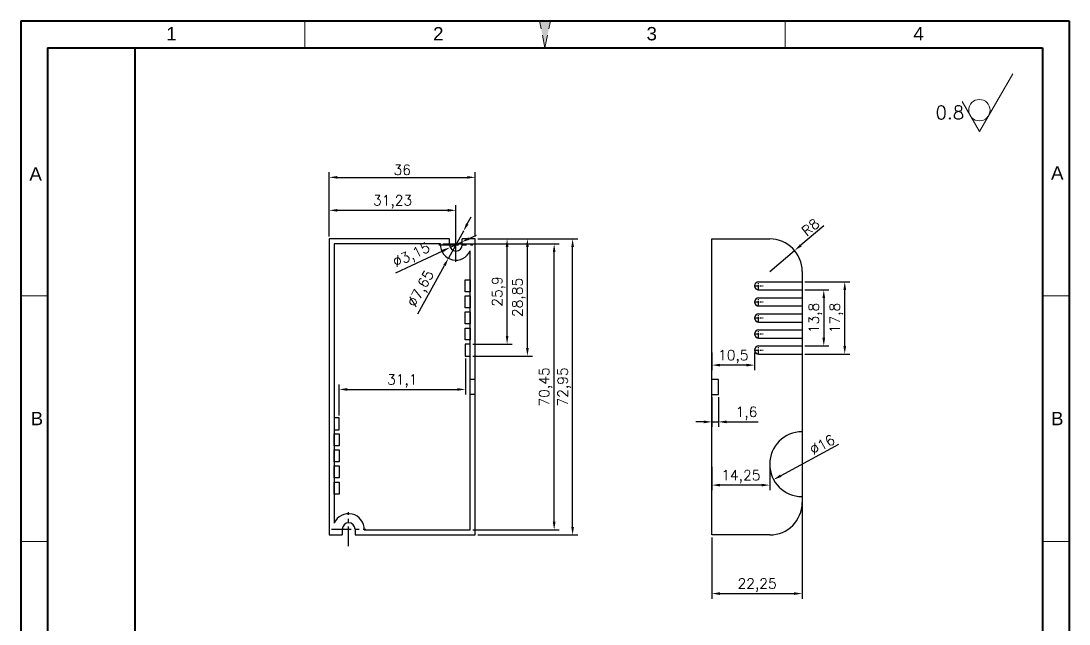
# Model space of a CAD drawing. Header units: millimetres. Extents: x 44042 to 44300, y -471 to -94.
# Drawn here: x 44041.7 to 44300.1, y -242.4 to -93.8 of the extents above; entities that cross this region are included whole.
import ezdxf
from ezdxf.enums import TextEntityAlignment as Align

# ---------------------------------------------------------------- set-up
doc = ezdxf.new("R2010")
doc.units = ezdxf.units.MM
for name, pattern in [('ACAD_ISO10W100', [18, 12, -3, 0, -3]), ('CENTER', [50.8, 31.75, -6.35, 6.35, -6.35]), ('HIDDEN2', [4.7625, 3.175, -1.5875])]:
    doc.linetypes.add(name, pattern=pattern)
for name, color, linetype, lineweight in [('dim', 82, 'Continuous', 9), ('图层1', 7, 'ACAD_ISO10W100', 15), ('图层4', 7, 'Continuous', 40), ('图层5', 7, 'HIDDEN2', 15), ('细实线', 3, 'Continuous', 18)]:
    doc.layers.add(name, color=color, linetype=linetype, lineweight=lineweight)
doc.layers.add('尺寸线', color=7, linetype='Continuous')
doc.styles.get("Standard").update_dxf_attribs({"font": 'txt', "bigfont": 'gbcbig.shx'})
doc.styles.add('样式 3', font='arial.ttf', dxfattribs={"height": 3.8})
doc.dimstyles.new('ISO-25', dxfattribs={"dimtxt": 2.5, "dimasz": 2.5, "dimexe": 1.25, "dimexo": 0.625, "dimtad": 1, "dimtxsty": 'Standard', "dimcen": 2.5, "dimadec": 0, "dimazin": 0, "dimtfac": 1, "dimtmove": 0, "dimatfit": 3, "dimfxl": 0, "dimarcsym": 0})

# ---------------------------------------------------------------- blocks, each defined once
blk = doc.blocks.new('*D3578')
at = {"layer": 'Defpoints', "color": 0, "transparency": 16777216}
for p in [(44234.31, -210.98), (44212.06, -220.43), (44234.31, -234.87)]:
    blk.add_point(p, dxfattribs=at)
at = {"layer": 'dim', "color": 0, "lineweight": -2, "transparency": 16777216}
for p, q in [((44234.31, -211.61), (44234.31, -236.12)), ((44212.06, -221.05), (44212.06, -236.12)), ((44214.06, -234.87), (44232.31, -234.87))]:
    blk.add_line(p, q, dxfattribs=at)
at = {"layer": 'dim', "color": 0, "transparency": 16777216}
for points in [[(44214.06, -234.53), (44214.06, -235.2), (44212.06, -234.87)], [(44232.31, -234.53), (44232.31, -235.2), (44234.31, -234.87)]]:
    blk.add_solid(points, dxfattribs=at)
at = {"layer": 'dim', "color": 0, "transparency": 16777216, "insert": (44223.19, -232.78), "char_height": 2.5, "attachment_point": 5}
blk.add_mtext('22,25', dxfattribs=at)
blk = doc.blocks.new('*D3579')
at = {"layer": 'Defpoints', "color": 0, "transparency": 16777216}
for p in [(44212.06, -202.98), (44226.31, -202.98), (44212.06, -208.14)]:
    blk.add_point(p, dxfattribs=at)
at = {"layer": 'dim', "color": 0, "lineweight": -2, "transparency": 16777216}
for p, q in [((44212.06, -203.61), (44212.06, -209.39)), ((44226.31, -203.61), (44226.31, -209.39)), ((44224.31, -208.14), (44214.06, -208.14))]:
    blk.add_line(p, q, dxfattribs=at)
at = {"layer": 'dim', "color": 0, "transparency": 16777216}
for points in [[(44214.06, -207.81), (44214.06, -208.47), (44212.06, -208.14)], [(44224.31, -207.81), (44224.31, -208.47), (44226.31, -208.14)]]:
    blk.add_solid(points, dxfattribs=at)
at = {"layer": 'dim', "color": 0, "transparency": 16777216, "insert": (44219.19, -206.06), "char_height": 2.5, "attachment_point": 5}
blk.add_mtext('14,25', dxfattribs=at)
blk = doc.blocks.new('*D3580')
at = {"layer": 'Defpoints', "color": 0, "transparency": 16777216}
for p in [(44212.06, -185.83), (44213.66, -185.83), (44213.66, -192.56)]:
    blk.add_point(p, dxfattribs=at)
at = {"layer": 'dim', "color": 0, "lineweight": -2, "transparency": 16777216}
for p, q in [((44212.06, -186.45), (44212.06, -193.81)), ((44213.66, -186.45), (44213.66, -193.81)), ((44210.06, -192.56), (44208.06, -192.56)), ((44212.06, -192.56), (44213.66, -192.56)), ((44215.66, -192.56), (44223.49, -192.56))]:
    blk.add_line(p, q, dxfattribs=at)
at = {"layer": 'dim', "color": 0, "transparency": 16777216}
for points in [[(44210.06, -192.23), (44210.06, -192.9), (44212.06, -192.56)], [(44215.66, -192.23), (44215.66, -192.9), (44213.66, -192.56)]]:
    blk.add_solid(points, dxfattribs=at)
at = {"layer": 'dim', "color": 0, "transparency": 16777216, "insert": (44220.58, -190.48), "char_height": 2.5, "attachment_point": 5}
blk.add_mtext('1,6', dxfattribs=at)
blk = doc.blocks.new('*D3581')
at = {"layer": 'Defpoints', "color": 0, "transparency": 16777216}
for p in [(44212.06, -174.85), (44222.56, -174.85), (44212.06, -178.57)]:
    blk.add_point(p, dxfattribs=at)
at = {"layer": 'dim', "color": 0, "lineweight": -2, "transparency": 16777216}
for p, q in [((44212.06, -175.48), (44212.06, -179.82)), ((44222.56, -175.48), (44222.56, -179.82)), ((44220.56, -178.57), (44214.06, -178.57))]:
    blk.add_line(p, q, dxfattribs=at)
at = {"layer": 'dim', "color": 0, "transparency": 16777216}
for points in [[(44214.06, -178.24), (44214.06, -178.91), (44212.06, -178.57)], [(44220.56, -178.24), (44220.56, -178.91), (44222.56, -178.57)]]:
    blk.add_solid(points, dxfattribs=at)
at = {"layer": 'dim', "color": 0, "transparency": 16777216, "insert": (44217.31, -176.49), "char_height": 2.5, "attachment_point": 5}
blk.add_mtext('10,5', dxfattribs=at)
blk = doc.blocks.new('*D3582')
at = {"layer": 'Defpoints', "color": 0, "transparency": 16777216}
for p in [(44234.31, -158.05), (44244.8, -158.05), (44234.31, -175.85)]:
    blk.add_point(p, dxfattribs=at)
at = {"layer": 'dim', "color": 0, "lineweight": -2, "transparency": 16777216}
for p, q in [((44234.94, -158.05), (44246.05, -158.05)), ((44244.8, -173.85), (44244.8, -160.05)), ((44234.94, -175.85), (44246.05, -175.85))]:
    blk.add_line(p, q, dxfattribs=at)
at = {"layer": 'dim', "color": 0, "transparency": 16777216}
for points in [[(44244.47, -160.05), (44245.14, -160.05), (44244.8, -158.05)], [(44244.47, -173.85), (44245.14, -173.85), (44244.8, -175.85)]]:
    blk.add_solid(points, dxfattribs=at)
at = {"layer": 'dim', "color": 0, "transparency": 16777216, "insert": (44242.72, -166.95), "char_height": 2.5, "attachment_point": 5, "rotation": 90}
blk.add_mtext('17,8', dxfattribs=at)
blk = doc.blocks.new('*D3583')
at = {"layer": 'Defpoints', "color": 0, "transparency": 16777216}
for p in [(44234.31, -160.05), (44234.31, -173.85), (44239.63, -173.85)]:
    blk.add_point(p, dxfattribs=at)
at = {"layer": 'dim', "color": 0, "lineweight": -2, "transparency": 16777216}
for p, q in [((44234.94, -160.05), (44240.88, -160.05)), ((44239.63, -162.05), (44239.63, -171.85)), ((44234.94, -173.85), (44240.88, -173.85))]:
    blk.add_line(p, q, dxfattribs=at)
at = {"layer": 'dim', "color": 0, "transparency": 16777216}
for points in [[(44239.3, -162.05), (44239.97, -162.05), (44239.63, -160.05)], [(44239.3, -171.85), (44239.97, -171.85), (44239.63, -173.85)]]:
    blk.add_solid(points, dxfattribs=at)
at = {"layer": 'dim', "color": 0, "transparency": 16777216, "insert": (44237.55, -166.95), "char_height": 2.5, "attachment_point": 5, "rotation": 90}
blk.add_mtext('13,8', dxfattribs=at)
blk = doc.blocks.new('*D3584')
at = {"layer": 'Defpoints', "color": 0, "transparency": 16777216}
for p in [(44232.44, -150.34), (44226.31, -155.48)]:
    blk.add_point(p, dxfattribs=at)
at = {"layer": 'dim', "color": 0, "lineweight": -2, "transparency": 16777216}
for p, q in [((44239.65, -144.29), (44233.97, -149.05)), ((44226.31, -155.48), (44232.44, -150.34))]:
    blk.add_line(p, q, dxfattribs=at)
at = {"layer": 'dim', "color": 0, "transparency": 16777216}
blk.add_solid([(44233.76, -148.8), (44234.19, -149.31), (44232.44, -150.34)], dxfattribs=at)
at = {"layer": 'dim', "color": 0, "transparency": 16777216, "insert": (44236.37, -144.59), "char_height": 2.5, "attachment_point": 5, "rotation": 39.9956}
blk.add_mtext('R8', dxfattribs=at)
blk = doc.blocks.new('*D3585')
at = {"layer": 'Defpoints', "color": 0, "transparency": 16777216}
for p in [(44241.35, -199.18), (44227.27, -206.78)]:
    blk.add_point(p, dxfattribs=at)
at = {"layer": 'dim', "color": 0, "lineweight": -2, "transparency": 16777216}
blk.add_line((44243.28, -198.14), (44229.03, -205.83), dxfattribs=at)
at = {"layer": 'dim', "color": 0, "transparency": 16777216}
blk.add_solid([(44228.87, -205.54), (44229.19, -206.13), (44227.27, -206.78)], dxfattribs=at)
at = {"layer": 'dim', "color": 0, "transparency": 16777216, "insert": (44239.27, -198.17), "char_height": 2.5, "attachment_point": 5, "rotation": 28.3521}
blk.add_mtext('∅16', dxfattribs=at)
blk = doc.blocks.new('*D3586')
at = {"layer": 'Defpoints', "color": 0, "transparency": 16777216}
for p in [(44153.71, -147.48), (44177.71, -147.48), (44153.71, -220.43)]:
    blk.add_point(p, dxfattribs=at)
at = {"layer": 'dim', "color": 0, "lineweight": -2, "transparency": 16777216}
for p, q in [((44154.33, -147.48), (44178.96, -147.48)), ((44177.71, -218.43), (44177.71, -149.48)), ((44154.33, -220.43), (44178.96, -220.43))]:
    blk.add_line(p, q, dxfattribs=at)
at = {"layer": 'dim', "color": 0, "transparency": 16777216}
for points in [[(44177.37, -149.48), (44178.04, -149.48), (44177.71, -147.48)], [(44177.37, -218.43), (44178.04, -218.43), (44177.71, -220.43)]]:
    blk.add_solid(points, dxfattribs=at)
at = {"layer": 'dim', "color": 0, "transparency": 16777216, "insert": (44175.62, -183.95), "char_height": 2.5, "attachment_point": 5, "rotation": 90}
blk.add_mtext('72,95', dxfattribs=at)
blk = doc.blocks.new('*D3587')
at = {"layer": 'Defpoints', "color": 0, "transparency": 16777216}
for p in [(44145.11, -148.73), (44173.16, -148.73), (44152.46, -219.18)]:
    blk.add_point(p, dxfattribs=at)
at = {"layer": 'dim', "color": 0, "lineweight": -2, "transparency": 16777216}
for p, q in [((44145.73, -148.73), (44174.41, -148.73)), ((44173.16, -217.18), (44173.16, -150.73)), ((44153.08, -219.18), (44174.41, -219.18))]:
    blk.add_line(p, q, dxfattribs=at)
at = {"layer": 'dim', "color": 0, "transparency": 16777216}
for points in [[(44172.82, -150.73), (44173.49, -150.73), (44173.16, -148.73)], [(44172.82, -217.18), (44173.49, -217.18), (44173.16, -219.18)]]:
    blk.add_solid(points, dxfattribs=at)
at = {"layer": 'dim', "color": 0, "transparency": 16777216, "insert": (44171.07, -183.95), "char_height": 2.5, "attachment_point": 5, "rotation": 90}
blk.add_mtext('70,45', dxfattribs=at)
blk = doc.blocks.new('*D3588')
at = {"layer": 'Defpoints', "color": 0, "transparency": 16777216}
for p in [(44153.71, -147.48), (44166.56, -147.48), (44152.46, -176.33)]:
    blk.add_point(p, dxfattribs=at)
at = {"layer": 'dim', "color": 0, "lineweight": -2, "transparency": 16777216}
for p, q in [((44154.33, -147.48), (44167.81, -147.48)), ((44166.56, -174.33), (44166.56, -149.48)), ((44153.08, -176.33), (44167.81, -176.33))]:
    blk.add_line(p, q, dxfattribs=at)
at = {"layer": 'dim', "color": 0, "transparency": 16777216}
for points in [[(44166.23, -149.48), (44166.9, -149.48), (44166.56, -147.48)], [(44166.23, -174.33), (44166.9, -174.33), (44166.56, -176.33)]]:
    blk.add_solid(points, dxfattribs=at)
at = {"layer": 'dim', "color": 0, "transparency": 16777216, "insert": (44164.48, -161.9), "char_height": 2.5, "attachment_point": 5, "rotation": 90}
blk.add_mtext('28,85', dxfattribs=at)
blk = doc.blocks.new('*D3589')
at = {"layer": 'Defpoints', "color": 0, "transparency": 16777216}
for p in [(44154.33, -147.48), (44161.55, -147.48), (44152.46, -173.38)]:
    blk.add_point(p, dxfattribs=at)
at = {"layer": 'dim', "color": 0, "lineweight": -2, "transparency": 16777216}
for p, q in [((44154.96, -147.48), (44162.8, -147.48)), ((44161.55, -171.38), (44161.55, -149.48)), ((44153.08, -173.38), (44162.8, -173.38))]:
    blk.add_line(p, q, dxfattribs=at)
at = {"layer": 'dim', "color": 0, "transparency": 16777216}
for points in [[(44161.22, -149.48), (44161.89, -149.48), (44161.55, -147.48)], [(44161.22, -171.38), (44161.89, -171.38), (44161.55, -173.38)]]:
    blk.add_solid(points, dxfattribs=at)
at = {"layer": 'dim', "color": 0, "transparency": 16777216, "insert": (44159.47, -160.43), "char_height": 2.5, "attachment_point": 5, "rotation": 90}
blk.add_mtext('25,9', dxfattribs=at)
blk = doc.blocks.new('*D3590')
at = {"layer": 'Defpoints', "color": 0, "transparency": 16777216}
for p in [(44153.71, -132.31), (44117.71, -147.48), (44153.71, -147.48)]:
    blk.add_point(p, dxfattribs=at)
at = {"layer": 'dim', "color": 0, "lineweight": -2, "transparency": 16777216}
for p, q in [((44117.71, -146.85), (44117.71, -131.06)), ((44153.71, -146.85), (44153.71, -131.06)), ((44119.71, -132.31), (44151.71, -132.31))]:
    blk.add_line(p, q, dxfattribs=at)
at = {"layer": 'dim', "color": 0, "transparency": 16777216}
for points in [[(44119.71, -131.98), (44119.71, -132.64), (44117.71, -132.31)], [(44151.71, -131.98), (44151.71, -132.64), (44153.71, -132.31)]]:
    blk.add_solid(points, dxfattribs=at)
at = {"layer": 'dim', "color": 0, "transparency": 16777216, "insert": (44135.71, -130.44), "char_height": 2.5, "attachment_point": 5}
blk.add_mtext('36', dxfattribs=at)
blk = doc.blocks.new('*D3591')
at = {"layer": 'Defpoints', "color": 0, "transparency": 16777216}
for p in [(44148.93, -140.43), (44117.71, -147.48), (44148.93, -148.9)]:
    blk.add_point(p, dxfattribs=at)
at = {"layer": 'dim', "color": 0, "lineweight": -2, "transparency": 16777216}
for p, q in [((44117.71, -146.85), (44117.71, -139.18)), ((44148.93, -148.28), (44148.93, -139.18)), ((44119.71, -140.43), (44146.93, -140.43))]:
    blk.add_line(p, q, dxfattribs=at)
at = {"layer": 'dim', "color": 0, "transparency": 16777216}
for points in [[(44119.71, -140.1), (44119.71, -140.77), (44117.71, -140.43)], [(44146.93, -140.1), (44146.93, -140.77), (44148.93, -140.43)]]:
    blk.add_solid(points, dxfattribs=at)
at = {"layer": 'dim', "color": 0, "transparency": 16777216, "insert": (44133.32, -138.35), "char_height": 2.5, "attachment_point": 5}
blk.add_mtext('31,23', dxfattribs=at)
blk = doc.blocks.new('*D3592')
at = {"layer": 'Defpoints', "color": 0, "transparency": 16777216}
for p in [(44150.78, -145.55), (44147.08, -152.25)]:
    blk.add_point(p, dxfattribs=at)
at = {"layer": 'dim', "color": 0, "lineweight": -2, "transparency": 16777216}
for p, q in [((44151.74, -143.8), (44152.71, -142.05)), ((44150.78, -145.55), (44147.08, -152.25)), ((44139.52, -165.97), (44146.12, -154.01))]:
    blk.add_line(p, q, dxfattribs=at)
at = {"layer": 'dim', "color": 0, "transparency": 16777216}
for points in [[(44151.45, -143.64), (44152.03, -143.96), (44150.78, -145.55)], [(44145.83, -153.84), (44146.41, -154.17), (44147.08, -152.25)]]:
    blk.add_solid(points, dxfattribs=at)
at = {"layer": 'dim', "color": 0, "transparency": 16777216, "insert": (44140.51, -159.86), "char_height": 2.5, "attachment_point": 5, "rotation": 61.1378}
blk.add_mtext('∅7,65', dxfattribs=at)
blk = doc.blocks.new('*D3593')
at = {"layer": 'Defpoints', "color": 0, "transparency": 16777216}
for p in [(44147.5, -149.57), (44150.36, -148.24)]:
    blk.add_point(p, dxfattribs=at)
at = {"layer": 'dim', "color": 0, "lineweight": -2, "transparency": 16777216}
for p, q in [((44152.17, -147.39), (44153.98, -146.54)), ((44150.36, -148.24), (44147.5, -149.57)), ((44134.08, -155.87), (44145.69, -150.42))]:
    blk.add_line(p, q, dxfattribs=at)
at = {"layer": 'dim', "color": 0, "transparency": 16777216}
for points in [[(44152.03, -147.08), (44152.31, -147.69), (44150.36, -148.24)], [(44145.55, -150.12), (44145.84, -150.72), (44147.5, -149.57)]]:
    blk.add_solid(points, dxfattribs=at)
at = {"layer": 'dim', "color": 0, "transparency": 16777216, "insert": (44138.09, -151.69), "char_height": 2.5, "attachment_point": 5, "rotation": 25.1309}
blk.add_mtext('∅3,15', dxfattribs=at)
blk = doc.blocks.new('*D3594')
at = {"layer": 'Defpoints', "color": 0, "transparency": 16777216}
for p in [(44151.26, -176.33), (44151.26, -184.56), (44120.16, -191.58)]:
    blk.add_point(p, dxfattribs=at)
at = {"layer": 'dim', "color": 0, "lineweight": -2, "transparency": 16777216}
for p, q in [((44151.26, -176.95), (44151.26, -185.81)), ((44120.16, -190.95), (44120.16, -183.31)), ((44122.16, -184.56), (44149.26, -184.56))]:
    blk.add_line(p, q, dxfattribs=at)
at = {"layer": 'dim', "color": 0, "transparency": 16777216}
for points in [[(44122.16, -184.23), (44122.16, -184.9), (44120.16, -184.56)], [(44149.26, -184.23), (44149.26, -184.9), (44151.26, -184.56)]]:
    blk.add_solid(points, dxfattribs=at)
at = {"layer": 'dim', "color": 0, "transparency": 16777216, "insert": (44135.71, -182.48), "char_height": 2.5, "attachment_point": 5}
blk.add_mtext('31,1', dxfattribs=at)

msp = doc.modelspace()

# ---------------------------------------------------------------- hatches: boundary and pattern name
at = {"layer": '图层5'}
msp.add_hatch(color=0, dxfattribs=at).paths.add_polyline_path([(44170.899, -100.357), (44169.545, -93.778), (44172.253, -93.778)])

# ---------------------------------------------------------------- linework, layer by layer
at = {"color": 1, "linetype": 'CENTER', "ltscale": 0.153}
for p, q in [((44148.931, -153.112), (44148.931, -144.697)), ((44144.723, -148.904), (44153.138, -148.904)), ((44122.481, -223.212), (44122.481, -214.797)), ((44118.273, -219.004), (44126.688, -219.004))]:
    msp.add_line(p, q, dxfattribs=at)
for p, q in [((44147.356, -147.479), (44117.706, -147.479)), ((44117.706, -147.479), (44117.706, -220.429)), ((44145.11, -148.729), (44118.956, -148.729)), ((44118.956, -148.729), (44118.956, -217.519)), ((44143.706, -148.729), (44143.706, -148.729)), ((44147.356, -148.904), (44147.356, -147.479)), ((44153.706, -147.479), (44150.506, -147.479)), ((44150.506, -148.904), (44150.506, -147.479)), ((44153.706, -220.429), (44153.706, -147.479)), ((44212.061, -220.429), (44212.061, -147.479)), ((44212.061, -147.479), (44226.311, -147.479)), ((44152.456, -219.179), (44152.456, -150.389)), ((44234.311, -155.479), (44234.311, -212.429)), ((44223.561, -158.054), (44234.311, -158.054)), ((44223.561, -160.054), (44234.311, -160.054)), ((44223.561, -162.004), (44234.311, -162.004)), ((44223.561, -164.004), (44234.311, -164.004)), ((44223.561, -165.954), (44234.311, -165.954)), ((44223.561, -167.954), (44234.311, -167.954)), ((44223.561, -169.904), (44234.311, -169.904)), ((44223.561, -171.904), (44234.311, -171.904)), ((44223.561, -173.854), (44234.311, -173.854)), ((44223.561, -175.854), (44234.311, -175.854)), ((44153.706, -182.079), (44152.456, -182.079)), ((44213.661, -182.079), (44212.061, -182.079)), ((44213.661, -185.829), (44213.661, -182.079)), ((44153.706, -185.829), (44152.456, -185.829)), ((44212.061, -185.829), (44213.661, -185.829)), ((44120.906, -219.004), (44120.906, -220.429)), ((44124.056, -219.004), (44124.056, -220.429)), ((44126.302, -219.179), (44152.456, -219.179)), ((44117.706, -220.429), (44120.906, -220.429)), ((44124.056, -220.429), (44153.706, -220.429)), ((44226.311, -220.429), (44212.061, -220.429))]:
    msp.add_line(p, q)
at = {"color": 1, "linetype": 'CENTER', "ltscale": 0.04}
for p, q in [((44222.461, -159.054), (44224.661, -159.054)), ((44223.561, -160.154), (44223.561, -157.954)), ((44223.561, -164.104), (44223.561, -161.904)), ((44222.461, -163.004), (44224.661, -163.004)), ((44222.461, -166.954), (44224.661, -166.954)), ((44223.561, -168.054), (44223.561, -165.854)), ((44223.561, -172.004), (44223.561, -169.804)), ((44222.461, -170.904), (44224.661, -170.904)), ((44222.461, -174.854), (44224.661, -174.854)), ((44223.561, -175.954), (44223.561, -173.754))]:
    msp.add_line(p, q, dxfattribs=at)
for points in [[(44151.256, -160.529), (44151.256, -157.579), (44152.456, -157.579), (44152.456, -160.529)], [(44151.256, -164.479), (44151.256, -161.529), (44152.456, -161.529), (44152.456, -164.479)], [(44151.256, -168.429), (44151.256, -165.479), (44152.456, -165.479), (44152.456, -168.429)], [(44151.256, -172.379), (44151.256, -169.429), (44152.456, -169.429), (44152.456, -172.379)], [(44151.256, -173.379), (44151.256, -176.329), (44152.456, -176.329), (44152.456, -173.379)], [(44120.156, -194.529), (44120.156, -191.579), (44118.956, -191.579), (44118.956, -194.529)], [(44120.156, -195.529), (44120.156, -198.479), (44118.956, -198.479), (44118.956, -195.529)], [(44120.156, -199.479), (44120.156, -202.429), (44118.956, -202.429), (44118.956, -199.479)], [(44120.156, -203.429), (44120.156, -206.379), (44118.956, -206.379), (44118.956, -203.429)], [(44120.156, -207.379), (44120.156, -210.329), (44118.956, -210.329), (44118.956, -207.379)]]:
    msp.add_lwpolyline(points, close=True)
for centre, radius, start, end in [((44148.931, -148.904), 3.825, 177.37771, 337.15649), ((44148.931, -148.904), 1.575, 180, 0), ((44226.311, -155.479), 8, 0, 90), ((44223.561, -159.054), 1, 90, 270), ((44223.561, -163.004), 1, 90, 270), ((44223.561, -166.954), 1, 90, 270), ((44223.561, -170.904), 1, 90, 270), ((44223.561, -174.854), 1, 90, 270), ((44234.311, -202.983), 8, 90, 270), ((44226.311, -212.429), 8, 270, 0), ((44122.481, -219.004), 3.825, 357.37771, 157.15649), ((44122.481, -219.004), 1.575, 0, 180)]:
    msp.add_arc(centre, radius, start, end)
at = {"layer": '图层1', "color": 0}
for p, q in [((44111.691, -100.357), (44111.691, -93.778)), ((44230.108, -100.357), (44230.108, -93.778)), ((44048.272, -161.473), (44041.693, -161.473)), ((44300.105, -161.473), (44293.527, -161.473)), ((44048.272, -221.997), (44041.693, -221.997)), ((44300.105, -221.997), (44293.527, -221.997))]:
    msp.add_line(p, q, dxfattribs=at)
at = {"layer": '图层4', "color": 0}
msp.add_line((44069.865, -464.686), (44069.865, -100.357), dxfattribs=at)
at = {"layer": '图层5', "color": 0}
for q in [(44169.545, -93.778), (44172.253, -93.778)]:
    msp.add_line((44170.899, -100.357), q, dxfattribs=at)
at = {"layer": '尺寸线', "color": 0, "lineweight": 40}
for p, q in [((44041.693, -93.778), (44300.105, -93.778)), ((44041.693, -93.778), (44041.693, -471.265)), ((44300.105, -93.778), (44300.105, -471.265)), ((44048.272, -100.357), (44293.527, -100.357)), ((44048.272, -100.357), (44048.272, -464.686)), ((44293.527, -100.357), (44293.527, -464.686))]:
    msp.add_line(p, q, dxfattribs=at)
at = {"layer": '细实线', "color": 0}
for p, q in [((44278.013, -121.016), (44286.237, -106.773)), ((44273.731, -113.598), (44278.013, -121.016))]:
    msp.add_line(p, q, dxfattribs=at)
msp.add_circle((44278.013, -115.753), 2.631, dxfattribs=at)

# ---------------------------------------------------------------- texts
at = {"layer": '图层1', "color": 0, "style": '样式 3'}
for p in [(44045.629, -191.735), (44297.207, -191.735)]:
    msp.add_text('B', height=3.289, dxfattribs=at).set_placement(p, align=Align.MIDDLE)
at = {"layer": '图层5', "color": 0, "style": '样式 3'}
for s, p in [('1', (44078.797, -96.908)), ('2', (44144.584, -96.908)), ('3', (44197.214, -96.908)), ('4', (44263.001, -96.908)), ('A', (44045.31, -131.451)), ('A', (44297.207, -131.211))]:
    msp.add_text(s, height=3.289, dxfattribs=at).set_placement(p, align=Align.MIDDLE)
at = {"layer": '细实线', "color": 0, "insert": (44267.197, -114.7), "char_height": 3.2894, "width": 12.28066, "attachment_point": 1}
msp.add_mtext('0.8', dxfattribs=at)

# ---------------------------------------------------------------- dimensions: what is measured, and where the dimension line sits
at = {"layer": 'dim'}
for base, p1, p2, picture, middle in [((44153.706, -132.311), (44117.706, -147.479), (44153.706, -147.479), '*D3590', (44135.706, -130.436)), ((44148.930600532, -140.432858807), (44117.705600532, -147.479182107), (44148.930600532, -148.904182107), '*D3591', (44133.318100532, -138.349525473)), ((44212.061, -178.575), (44222.561, -174.854), (44212.061, -174.854), '*D3581', (44217.311, -176.491)), ((44151.256, -184.563), (44120.156, -191.579), (44151.256, -176.329), '*D3594', (44135.706, -182.48)), ((44213.661, -192.563), (44212.061, -185.829), (44213.661, -185.829), '*D3580', (44220.577, -190.48)), ((44212.061, -208.141), (44226.311, -202.983), (44212.061, -202.983), '*D3579', (44219.186, -206.058)), ((44234.311, -234.867), (44212.061, -220.429), (44234.311, -210.983), '*D3578', (44223.186, -232.784))]:
    dim = msp.add_linear_dim(base=base, p1=p1, p2=p2, dimstyle='ISO-25', override={"dimasz": 2}, dxfattribs=at)
    dim.commit()
    dim.dimension.update_dxf_attribs({"geometry": picture, "text_midpoint": middle})
for p1, p2, picture, middle in [((44150.777, -145.554), (44147.084, -152.254), '*D3592', (44140.513, -159.86)), ((44150.357, -148.235), (44147.505, -149.573), '*D3593', (44138.095, -151.686))]:
    dim = msp.add_diameter_dim_2p(p1=p1, p2=p2, dimstyle='ISO-25', override={"dimasz": 2}, dxfattribs=at)
    dim.commit()
    dim.dimension.update_dxf_attribs({"geometry": picture, "text_midpoint": middle})
dim = msp.add_radius_dim(center=(44226.311, -155.479), mpoint=(44232.439, -150.337), dimstyle='ISO-25', override={"dimasz": 2}, dxfattribs=at)
dim.commit()
dim.dimension.update_dxf_attribs({"geometry": '*D3584', "text_midpoint": (44236.374, -144.589)})
for base, p1, p2, picture, middle in [((44173.158, -148.729), (44152.456, -219.179), (44145.11, -148.729), '*D3587', (44171.074, -183.954)), ((44166.564, -147.479), (44152.456, -176.329), (44153.706, -147.479), '*D3588', (44164.48, -161.904)), ((44161.553, -147.479), (44152.456, -173.379), (44154.331, -147.479), '*D3589', (44159.47, -160.429)), ((44177.705, -147.479), (44153.706, -220.429), (44153.706, -147.479), '*D3586', (44175.622, -183.954)), ((44244.803, -158.054), (44234.311, -175.854), (44234.311, -158.054), '*D3582', (44242.719, -166.954)), ((44239.635, -173.854), (44234.311, -160.054), (44234.311, -173.854), '*D3583', (44237.551, -166.954))]:
    dim = msp.add_linear_dim(base=base, p1=p1, p2=p2, angle=90, dimstyle='ISO-25', override={"dimasz": 2}, dxfattribs=at)
    dim.commit()
    dim.dimension.update_dxf_attribs({"geometry": picture, "text_midpoint": middle})
dim = msp.add_diameter_dim_2p(p1=(44241.351, -199.184), p2=(44227.27, -206.783), dimstyle='ISO-25', override={"dimasz": 2, "dimtmove": 1}, dxfattribs=at)
dim.commit()
dim.dimension.update_dxf_attribs({"geometry": '*D3585', "text_midpoint": (44240.165, -199.824), "dimtype": 163})

doc.saveas('drawing.dxf')
